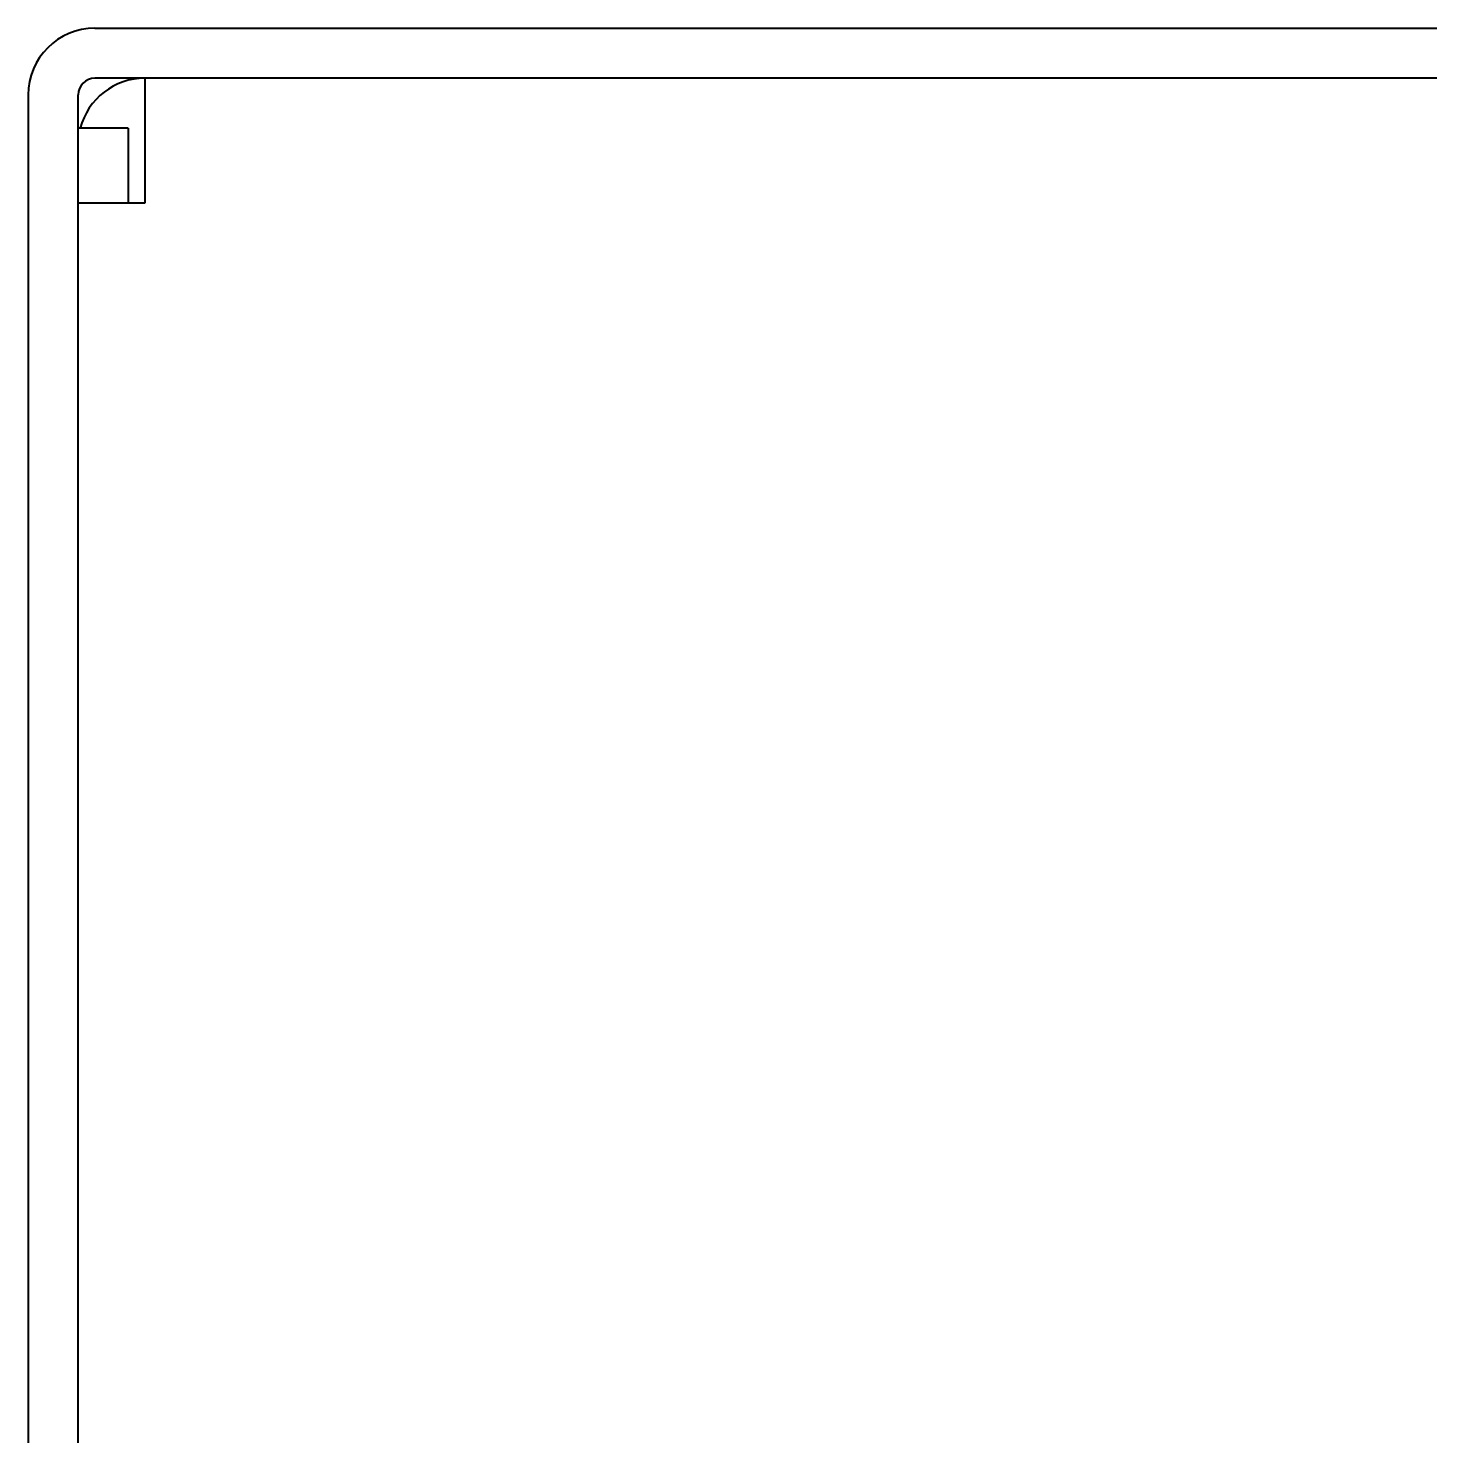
# Model space of a CAD drawing. Header units: millimetres. Extents: x 0 to 1682, y 0 to 1188.
# Drawn here: x 1284.01 to 1326.02, y 375.41 to 417.6 of the extents above; entities that cross this region are included whole.
import ezdxf

# ---------------------------------------------------------------- set-up
doc = ezdxf.new("R2010")
doc.units = ezdxf.units.MM
doc.header["$LTSCALE"] = 2
doc.layers.add('가시적인 것(ISO)', color=3, linetype='Continuous', lineweight=40)

msp = doc.modelspace()

# ---------------------------------------------------------------- linework, layer by layer
at = {"layer": '가시적인 것(ISO)'}
for p, q in [((1286.0059, 417.5992), (1531.0059, 417.5992)), ((1531.0059, 416.0992), (1286.0059, 416.0992)), ((1287.5059, 416.0992), (1287.5059, 413.0992)), ((1284.0059, 415.5992), (1284.0059, 239.5992)), ((1285.5059, 252.5992), (1285.5059, 415.5992)), ((1287.0059, 414.5992), (1285.5059, 414.5992)), ((1287.0059, 414.5992), (1287.0059, 412.3492)), ((1287.5059, 413.0992), (1287.5059, 412.3492)), ((1287.5059, 412.3492), (1285.5059, 412.3492)), ((1285.5059, 349.5992), (1285.5059, 412.3492))]:
    msp.add_line(p, q, dxfattribs=at)
for centre, radius, end in [((1286.0059, 415.5992), 2, 180), ((1286.0059, 415.5992), 0.5, 180), ((1287.5059, 414.0992), 2, 165.52249)]:
    msp.add_arc(centre, radius, 90, end, dxfattribs=at)

doc.saveas('drawing.dxf')
